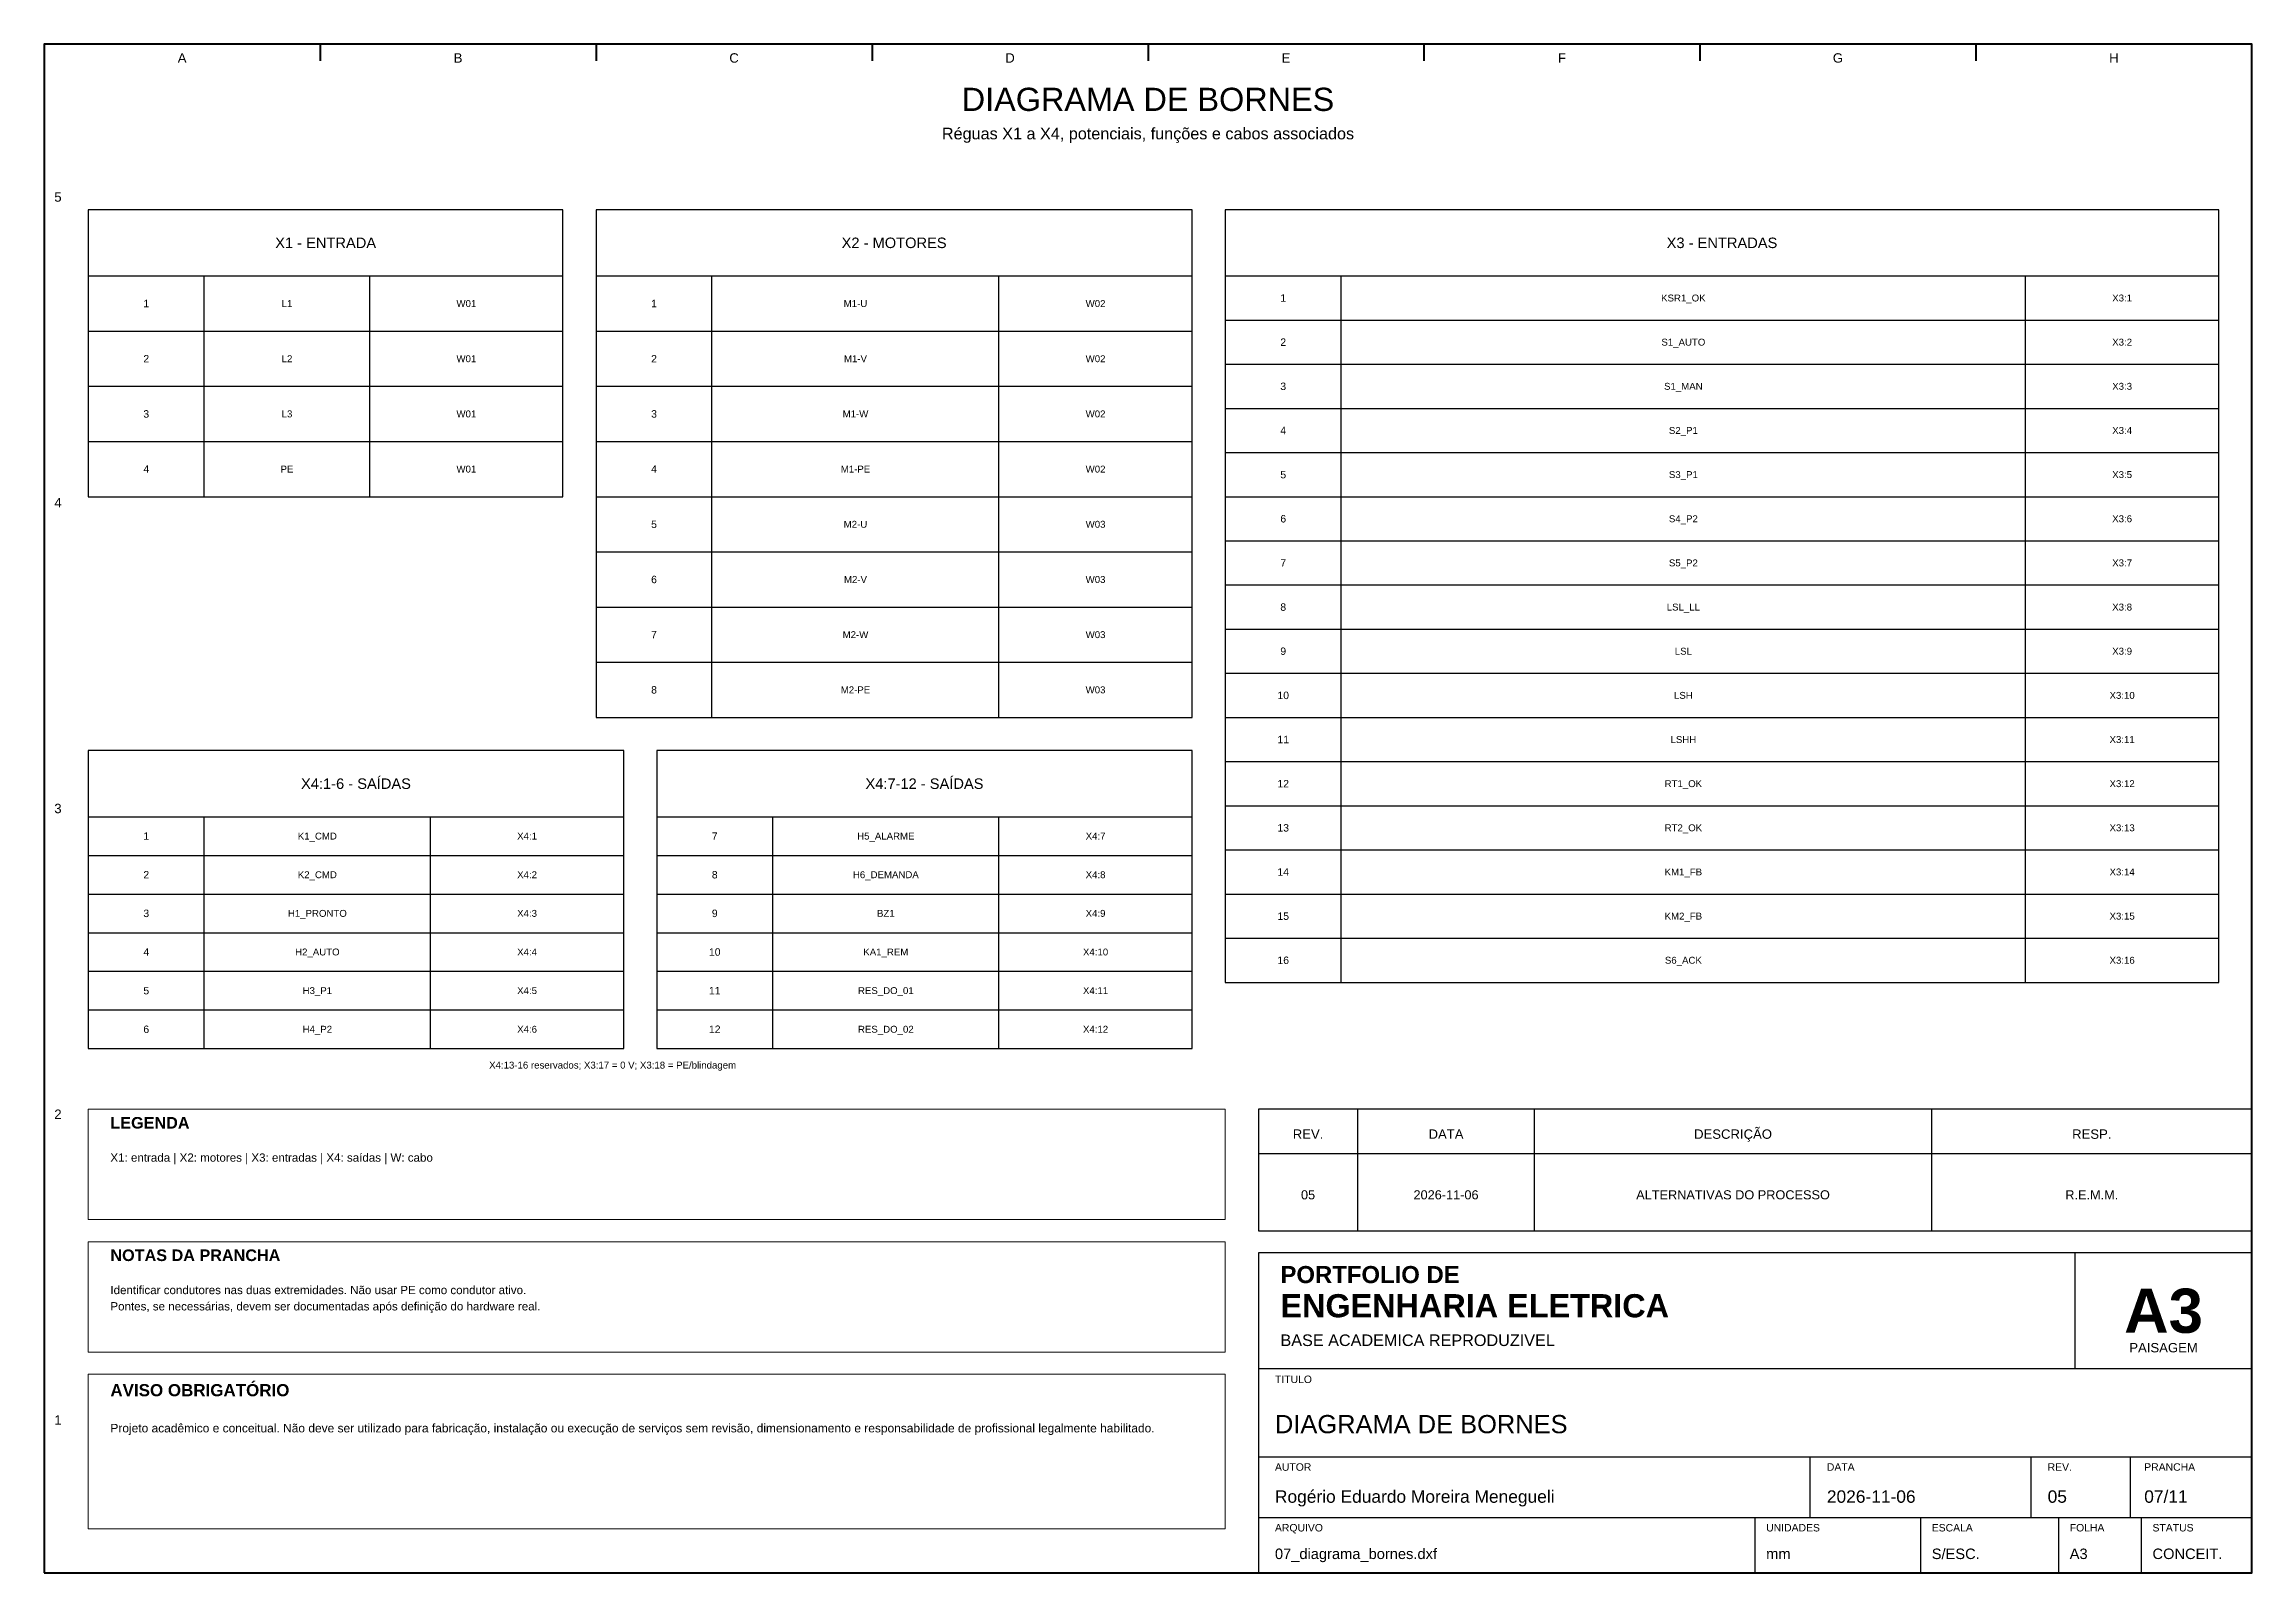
# Model space of a CAD drawing. Header units: millimetres. Extents: x 10 to 410, y 10 to 287.
import ezdxf
from ezdxf.enums import TextEntityAlignment as Align

# ---------------------------------------------------------------- set-up
doc = ezdxf.new("R2010")
doc.units = ezdxf.units.MM
for name, color, linetype, lineweight in [('00_MOLDURA', 7, 'CONTINUOUS', 50), ('01_CARIMBO', 7, 'CONTINUOUS', 25), ('02_TEXTO', 7, 'CONTINUOUS', 18), ('08_CABOS', 124, 'CONTINUOUS', 35), ('09_BORNES', 145, 'CONTINUOUS', 25), ('12_LEGENDA', 7, 'CONTINUOUS', 18), ('13_NOTAS', 7, 'CONTINUOUS', 18)]:
    doc.layers.add(name, color=color, linetype=linetype, lineweight=lineweight)
doc.styles.add('PORTFOLIO_TEXTO', font='arial.ttf')
doc.styles.add('PORTFOLIO_TITULO', font='arialbd.ttf', dxfattribs={"width": 0.92})

# ---------------------------------------------------------------- blocks, each defined once
blk = doc.blocks.new('CARIMBO_A3')
at = {"layer": '01_CARIMBO'}
for p, q in [((148, 37), (148, 58)), ((0, 37), (180, 37)), ((0, 21), (180, 21)), ((100, 10), (100, 21)), ((140, 10), (140, 21)), ((158, 10), (158, 21)), ((0, 10), (180, 10)), ((90, 0), (90, 10)), ((120, 0), (120, 10)), ((145, 0), (145, 10)), ((160, 0), (160, 10))]:
    blk.add_line(p, q, dxfattribs=at)
blk.add_lwpolyline([(0, 0), (180, 0), (180, 58), (0, 58)], close=True, dxfattribs=at)
at = {"layer": '01_CARIMBO', "style": 'PORTFOLIO_TEXTO'}
for s, p in [('TITULO', (3, 34.4)), ('AUTOR', (3, 18.5)), ('DATA', (103, 18.5)), ('REV.', (143, 18.5)), ('PRANCHA', (160.5, 18.5)), ('ARQUIVO', (3, 7.5)), ('UNIDADES', (92, 7.5)), ('ESCALA', (122, 7.5)), ('FOLHA', (147, 7.5)), ('STATUS', (162, 7.5))]:
    blk.add_text(s, height=1.35, dxfattribs=at).set_placement(p)
at = {"layer": '02_TEXTO'}
for s, height, style, p in [('PORTFOLIO DE', 3.1, 'PORTFOLIO_TITULO', (4, 52.5)), ('ENGENHARIA ELETRICA', 4.2, 'PORTFOLIO_TITULO', (4, 46.3)), ('BASE ACADEMICA REPRODUZIVEL', 2.1, 'PORTFOLIO_TEXTO', (4, 41.1))]:
    blk.add_text(s, height=height, dxfattribs=dict(at, style=style)).set_placement(p)
for s, height, style, p in [('A3', 8, 'PORTFOLIO_TITULO', (164, 47.5)), ('PAISAGEM', 1.7, 'PORTFOLIO_TEXTO', (164, 40.8))]:
    blk.add_text(s, height=height, dxfattribs=dict(at, style=style)).set_placement(p, align=Align.MIDDLE_CENTER)
at = {"layer": '02_TEXTO', "style": 'PORTFOLIO_TEXTO'}
for tag, p, height in [('TITULO', (3, 25.3), 3.3), ('AUTOR', (3, 12.7), 2.25), ('DATA', (103, 12.7), 2.25), ('REVISAO', (143, 12.7), 2.25), ('PRANCHA', (160.5, 12.7), 2.25), ('ARQUIVO', (3, 2.5), 1.9), ('UNIDADES', (92, 2.5), 1.9), ('ESCALA', (122, 2.5), 1.9), ('FOLHA', (147, 2.5), 1.9), ('STATUS', (162, 2.5), 1.9)]:
    blk.add_attdef(tag, p, '', height=height, dxfattribs=at)

msp = doc.modelspace()

# ---------------------------------------------------------------- linework, layer by layer
at = {"layer": '00_MOLDURA'}
for p, q in [((60, 287), (60, 284)), ((110, 287), (110, 284)), ((160, 287), (160, 284)), ((210, 287), (210, 284)), ((260, 287), (260, 284)), ((310, 287), (310, 284)), ((360, 287), (360, 284))]:
    msp.add_line(p, q, dxfattribs=at)
msp.add_lwpolyline([(10, 10), (410, 10), (410, 287), (10, 287)], close=True, dxfattribs=at)
at = {"layer": '01_CARIMBO'}
for p, q in [((248, 72), (248, 94)), ((280, 72), (280, 94)), ((352, 72), (352, 94)), ((230, 86), (410, 86))]:
    msp.add_line(p, q, dxfattribs=at)
msp.add_lwpolyline([(230, 72), (410, 72), (410, 94), (230, 94)], close=True, dxfattribs=at)
at = {"layer": '09_BORNES'}
for p, q in [((18, 245), (104, 245)), ((39, 205), (39, 245)), ((69, 205), (69, 245)), ((110, 245), (218, 245)), ((131, 165), (131, 245)), ((183, 165), (183, 245)), ((224, 245), (404, 245)), ((245, 117), (245, 245)), ((369, 117), (369, 245)), ((224, 237), (404, 237)), ((18, 235), (104, 235)), ((110, 235), (218, 235)), ((224, 229), (404, 229)), ((18, 225), (104, 225)), ((110, 225), (218, 225)), ((224, 221), (404, 221)), ((18, 215), (104, 215)), ((110, 215), (218, 215)), ((224, 213), (404, 213)), ((110, 205), (218, 205)), ((224, 205), (404, 205)), ((224, 197), (404, 197)), ((110, 195), (218, 195)), ((224, 189), (404, 189)), ((110, 185), (218, 185)), ((224, 181), (404, 181)), ((110, 175), (218, 175)), ((224, 173), (404, 173)), ((224, 165), (404, 165)), ((224, 157), (404, 157)), ((224, 149), (404, 149)), ((18, 147), (115, 147)), ((39, 105), (39, 147)), ((80, 105), (80, 147)), ((121, 147), (218, 147)), ((142, 105), (142, 147)), ((183, 105), (183, 147)), ((18, 140), (115, 140)), ((121, 140), (218, 140)), ((224, 141), (404, 141)), ((18, 133), (115, 133)), ((121, 133), (218, 133)), ((224, 133), (404, 133)), ((18, 126), (115, 126)), ((121, 126), (218, 126)), ((224, 125), (404, 125)), ((18, 119), (115, 119)), ((121, 119), (218, 119)), ((18, 112), (115, 112)), ((121, 112), (218, 112))]:
    msp.add_line(p, q, dxfattribs=at)
for points in [[(18, 205), (104, 205), (104, 257), (18, 257)], [(110, 165), (218, 165), (218, 257), (110, 257)], [(224, 117), (404, 117), (404, 257), (224, 257)], [(18, 105), (115, 105), (115, 159), (18, 159)], [(121, 105), (218, 105), (218, 159), (121, 159)]]:
    msp.add_lwpolyline(points, close=True, dxfattribs=at)
at = {"layer": '12_LEGENDA'}
msp.add_lwpolyline([(18, 74), (224, 74), (224, 94), (18, 94)], close=True, dxfattribs=at)
at = {"layer": '13_NOTAS'}
for points in [[(18, 50), (224, 50), (224, 70), (18, 70)], [(18, 18), (224, 18), (224, 46), (18, 46)]]:
    msp.add_lwpolyline(points, close=True, dxfattribs=at)

# ---------------------------------------------------------------- block references
at = {"layer": '01_CARIMBO'}
msp.add_blockref('CARIMBO_A3', (230, 10), dxfattribs=at).add_auto_attribs({'TITULO': 'DIAGRAMA DE BORNES', 'AUTOR': 'Rogério Eduardo Moreira Menegueli', 'DATA': '2026-11-06', 'REVISAO': '05', 'PRANCHA': '07/11', 'ARQUIVO': '07_diagrama_bornes.dxf', 'UNIDADES': 'mm', 'ESCALA': 'S/ESC.', 'FOLHA': 'A3', 'STATUS': 'CONCEIT.'})

# ---------------------------------------------------------------- texts
at = {"layer": '00_MOLDURA', "style": 'PORTFOLIO_TEXTO'}
for s, p in [('A', (35, 284.5)), ('B', (85, 284.5)), ('C', (135, 284.5)), ('D', (185, 284.5)), ('E', (235, 284.5)), ('F', (285, 284.5)), ('G', (335, 284.5)), ('H', (385, 284.5)), ('5', (12.5, 259.3)), ('4', (12.5, 203.9)), ('3', (12.5, 148.5)), ('2', (12.5, 93.1)), ('1', (12.5, 37.7))]:
    msp.add_text(s, height=1.7, dxfattribs=at).set_placement(p, align=Align.MIDDLE_CENTER)
at = {"layer": '01_CARIMBO', "style": 'PORTFOLIO_TEXTO'}
for s, p in [('REV.', (239, 89.5)), ('DATA', (264, 89.5)), ('DESCRIÇÃO', (316, 89.5)), ('RESP.', (381, 89.5))]:
    msp.add_text(s, height=1.7, dxfattribs=at).set_placement(p, align=Align.MIDDLE_CENTER)
at = {"layer": '02_TEXTO', "style": 'PORTFOLIO_TEXTO'}
for s, height, p in [('DIAGRAMA DE BORNES', 4.2, (210, 277)), ('Réguas X1 a X4, potenciais, funções e cabos associados', 2.1, (210, 270.8)), ('L1', 1.25, (54, 240)), ('M1-U', 1.25, (157, 240)), ('KSR1_OK', 1.25, (307, 241)), ('S1_AUTO', 1.25, (307, 233)), ('L2', 1.25, (54, 230)), ('M1-V', 1.25, (157, 230)), ('S1_MAN', 1.25, (307, 225)), ('L3', 1.25, (54, 220)), ('M1-W', 1.25, (157, 220)), ('S2_P1', 1.25, (307, 217)), ('PE', 1.25, (54, 210)), ('M1-PE', 1.25, (157, 210)), ('S3_P1', 1.25, (307, 209)), ('M2-U', 1.25, (157, 200)), ('S4_P2', 1.25, (307, 201)), ('S5_P2', 1.25, (307, 193)), ('M2-V', 1.25, (157, 190)), ('LSL_LL', 1.25, (307, 185)), ('M2-W', 1.25, (157, 180)), ('LSL', 1.25, (307, 177)), ('M2-PE', 1.25, (157, 170)), ('LSH', 1.25, (307, 169)), ('LSHH', 1.25, (307, 161)), ('RT1_OK', 1.25, (307, 153)), ('K1_CMD', 1.25, (59.5, 143.5)), ('H5_ALARME', 1.25, (162.5, 143.5)), ('RT2_OK', 1.25, (307, 145)), ('K2_CMD', 1.25, (59.5, 136.5)), ('H6_DEMANDA', 1.25, (162.5, 136.5)), ('KM1_FB', 1.25, (307, 137)), ('H1_PRONTO', 1.25, (59.5, 129.5)), ('BZ1', 1.25, (162.5, 129.5)), ('KM2_FB', 1.25, (307, 129)), ('H2_AUTO', 1.25, (59.5, 122.5)), ('KA1_REM', 1.25, (162.5, 122.5)), ('S6_ACK', 1.25, (307, 121)), ('H3_P1', 1.25, (59.5, 115.5)), ('RES_DO_01', 1.25, (162.5, 115.5)), ('H4_P2', 1.25, (59.5, 108.5)), ('RES_DO_02', 1.25, (162.5, 108.5)), ('05', 1.65, (239, 78.5)), ('2026-11-06', 1.65, (264, 78.5)), ('ALTERNATIVAS DO PROCESSO', 1.65, (316, 78.5)), ('R.E.M.M.', 1.65, (381, 78.5))]:
    msp.add_text(s, height=height, dxfattribs=at).set_placement(p, align=Align.MIDDLE_CENTER)
at = {"layer": '08_CABOS', "style": 'PORTFOLIO_TEXTO'}
for s, p in [('W01', (86.5, 240)), ('W02', (200.5, 240)), ('X3:1', (386.5, 241)), ('X3:2', (386.5, 233)), ('W01', (86.5, 230)), ('W02', (200.5, 230)), ('X3:3', (386.5, 225)), ('W01', (86.5, 220)), ('W02', (200.5, 220)), ('X3:4', (386.5, 217)), ('W01', (86.5, 210)), ('W02', (200.5, 210)), ('X3:5', (386.5, 209)), ('W03', (200.5, 200)), ('X3:6', (386.5, 201)), ('X3:7', (386.5, 193)), ('W03', (200.5, 190)), ('X3:8', (386.5, 185)), ('W03', (200.5, 180)), ('X3:9', (386.5, 177)), ('W03', (200.5, 170)), ('X3:10', (386.5, 169)), ('X3:11', (386.5, 161)), ('X3:12', (386.5, 153)), ('X4:1', (97.5, 143.5)), ('X4:7', (200.5, 143.5)), ('X3:13', (386.5, 145)), ('X4:2', (97.5, 136.5)), ('X4:8', (200.5, 136.5)), ('X3:14', (386.5, 137)), ('X4:3', (97.5, 129.5)), ('X4:9', (200.5, 129.5)), ('X3:15', (386.5, 129)), ('X4:4', (97.5, 122.5)), ('X4:10', (200.5, 122.5)), ('X3:16', (386.5, 121)), ('X4:5', (97.5, 115.5)), ('X4:11', (200.5, 115.5)), ('X4:6', (97.5, 108.5)), ('X4:12', (200.5, 108.5))]:
    msp.add_text(s, height=1.25, dxfattribs=at).set_placement(p, align=Align.MIDDLE_CENTER)
at = {"layer": '09_BORNES', "style": 'PORTFOLIO_TEXTO'}
for s, height, p in [('X1 - ENTRADA', 1.9, (61, 251)), ('X2 - MOTORES', 1.9, (164, 251)), ('X3 - ENTRADAS', 1.9, (314, 251)), ('1', 1.35, (28.5, 240)), ('1', 1.35, (120.5, 240)), ('1', 1.35, (234.5, 241)), ('2', 1.35, (234.5, 233)), ('2', 1.35, (28.5, 230)), ('2', 1.35, (120.5, 230)), ('3', 1.35, (234.5, 225)), ('3', 1.35, (28.5, 220)), ('3', 1.35, (120.5, 220)), ('4', 1.35, (234.5, 217)), ('4', 1.35, (28.5, 210)), ('4', 1.35, (120.5, 210)), ('5', 1.35, (234.5, 209)), ('5', 1.35, (120.5, 200)), ('6', 1.35, (234.5, 201)), ('7', 1.35, (234.5, 193)), ('6', 1.35, (120.5, 190)), ('8', 1.35, (234.5, 185)), ('7', 1.35, (120.5, 180)), ('9', 1.35, (234.5, 177)), ('8', 1.35, (120.5, 170)), ('10', 1.35, (234.5, 169)), ('11', 1.35, (234.5, 161)), ('X4:1-6 - SAÍDAS', 1.9, (66.5, 153)), ('X4:7-12 - SAÍDAS', 1.9, (169.5, 153)), ('12', 1.35, (234.5, 153)), ('1', 1.35, (28.5, 143.5)), ('7', 1.35, (131.5, 143.5)), ('13', 1.35, (234.5, 145)), ('2', 1.35, (28.5, 136.5)), ('8', 1.35, (131.5, 136.5)), ('14', 1.35, (234.5, 137)), ('3', 1.35, (28.5, 129.5)), ('9', 1.35, (131.5, 129.5)), ('15', 1.35, (234.5, 129)), ('4', 1.35, (28.5, 122.5)), ('10', 1.35, (131.5, 122.5)), ('16', 1.35, (234.5, 121)), ('5', 1.35, (28.5, 115.5)), ('11', 1.35, (131.5, 115.5)), ('6', 1.35, (28.5, 108.5)), ('12', 1.35, (131.5, 108.5))]:
    msp.add_text(s, height=height, dxfattribs=at).set_placement(p, align=Align.MIDDLE_CENTER)
at = {"layer": '12_LEGENDA', "style": 'PORTFOLIO_TITULO'}
msp.add_text('LEGENDA', height=2.1, dxfattribs=at).set_placement((22, 90.5))
at = {"layer": '12_LEGENDA', "insert": (22, 86), "char_height": 1.5, "width": 198, "attachment_point": 1, "line_spacing_factor": 1.18, "style": 'PORTFOLIO_TEXTO'}
msp.add_mtext('X1: entrada | X2: motores | X3: entradas | X4: saídas | W: cabo', dxfattribs=at)
at = {"layer": '13_NOTAS', "style": 'PORTFOLIO_TEXTO'}
msp.add_text('X4:13-16 reservados; X3:17 = 0 V; X3:18 = PE/blindagem', height=1.25, dxfattribs=at).set_placement((113, 102), align=Align.MIDDLE_CENTER)
at = {"layer": '13_NOTAS', "style": 'PORTFOLIO_TITULO'}
for s, height, p in [('NOTAS DA PRANCHA', 2.1, (22, 66.5)), ('AVISO OBRIGATÓRIO', 2.2, (22, 42))]:
    msp.add_text(s, height=height, dxfattribs=at).set_placement(p)
at = {"layer": '13_NOTAS', "width": 198, "attachment_point": 1, "line_spacing_factor": 1.18, "style": 'PORTFOLIO_TEXTO'}
for s, insert, char_height in [('Identificar condutores nas duas extremidades. Não usar PE como condutor ativo.\\PPontes, se necessárias, devem ser documentadas após definição do hardware real.', (22, 62), 1.5), ('Projeto acadêmico e conceitual. Não deve ser utilizado para fabricação, instalação ou execução de serviços sem revisão, dimensionamento e responsabilidade de profissional legalmente habilitado.', (22, 37), 1.55)]:
    msp.add_mtext(s, dxfattribs=dict(at, insert=insert, char_height=char_height))

doc.saveas('drawing.dxf')
